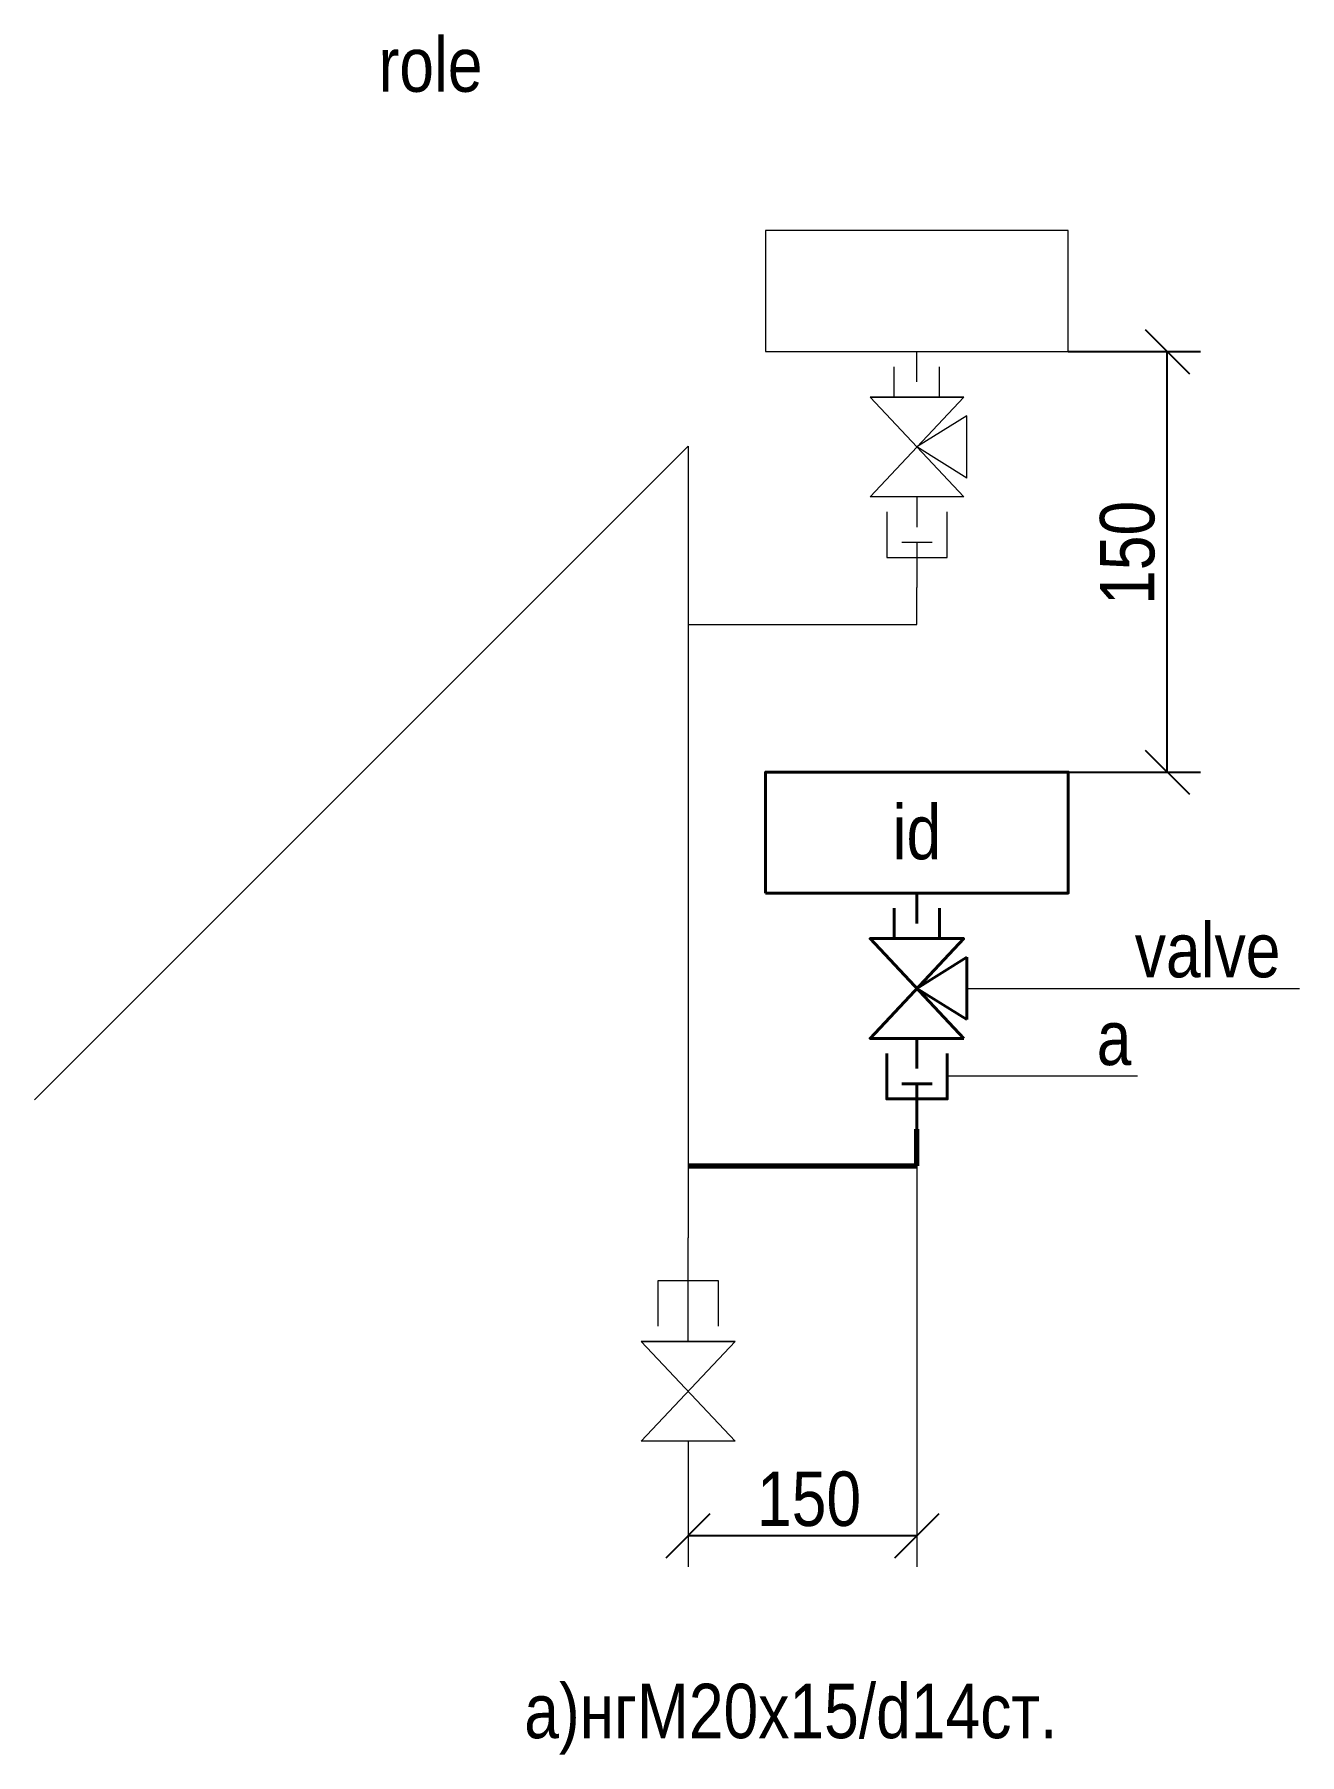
# Model space of a CAD drawing. Header units: feet. Extents: x -4308 to 69, y -12115 to -5.
# Drawn here: x 26.8 to 68.6, y -62.3 to -5.5 of the extents above; entities outside this region: 1.
import ezdxf

# ---------------------------------------------------------------- set-up
doc = ezdxf.new("R2010")
doc.units = ezdxf.units.FT
doc.header["$MEASUREMENT"] = 0
for name, color, linetype, lineweight in [('id_params_Ном._пера__1', 7, 'Continuous', 15), ('id_static_Ном._пера__1', 7, 'Continuous', 15), ('id_static_Ном._пера__21', 7, 'Continuous', 40), ('id_static_Ном._пера__41', 7, 'Continuous', 70)]:
    doc.layers.add(name, color=color, linetype=linetype, lineweight=lineweight)
doc.styles.add('СГЕНЕРИР_СТИЛЬ_1', font='ARIALN.TTF')

msp = doc.modelspace()

# ---------------------------------------------------------------- linework, layer by layer
for p, q in [((63.523, -15.224), (64.984, -16.684)), ((60.976, -15.954), (65.349, -15.954)), ((64.253, -29.854), (64.253, -15.954)), ((63.523, -29.124), (64.984, -30.584)), ((60.976, -29.854), (65.349, -29.854)), ((47.685, -55.824), (49.146, -54.363)), ((55.245, -55.824), (56.706, -54.363)), ((55.976, -55.094), (48.416, -55.094))]:
    msp.add_line(p, q)
at = {"layer": 'id_static_Ном._пера__1'}
for p, q in [((55.226, -17.454), (55.226, -16.454)), ((55.976, -16.954), (55.976, -15.954)), ((56.726, -17.454), (56.726, -16.454)), ((54.426, -17.454), (57.526, -17.454)), ((57.626, -18.073), (55.976, -19.104)), ((57.626, -20.135), (57.626, -18.073)), ((26.804, -40.691), (48.416, -19.079)), ((48.416, -19.079), (48.416, -45.248)), ((57.626, -20.135), (55.976, -19.104)), ((55.976, -20.754), (55.976, -21.754)), ((55.476, -22.254), (56.476, -22.254)), ((55.976, -22.254), (55.976, -23.754)), ((55.976, -24.97), (55.976, -23.754)), ((48.416, -24.97), (55.976, -24.97)), ((55.976, -42.869), (55.976, -56.12)), ((48.416, -46.25), (48.416, -45.248)), ((48.416, -48.671), (48.416, -46.25)), ((46.866, -48.671), (49.966, -48.671)), ((48.416, -51.971), (48.416, -56.12))]:
    msp.add_line(p, q, dxfattribs=at)
at = {"layer": 'id_static_Ном._пера__1', "color": 7, "linetype": 'Continuous', "lineweight": 15}
for p, q in [((54.426, -35.354), (57.526, -35.354)), ((57.626, -37.004), (68.626, -37.004)), ((63.268, -39.904), (56.976, -39.904))]:
    msp.add_line(p, q, dxfattribs=at)
at = {"layer": 'id_static_Ном._пера__1'}
for points in [[(50.976, -15.954), (60.976, -15.954), (60.976, -11.954), (50.976, -11.954)], [(57.526, -20.754), (54.426, -20.754), (57.526, -17.454), (54.426, -17.454)], [(49.966, -51.971), (46.866, -51.971), (49.966, -48.671), (46.866, -48.671)]]:
    msp.add_lwpolyline(points, close=True, dxfattribs=at)
for points in [[(54.976, -21.254), (54.976, -22.754), (56.976, -22.754), (56.976, -21.254)], [(49.416, -48.171), (49.416, -46.671), (47.416, -46.671), (47.416, -48.171)]]:
    msp.add_lwpolyline(points, dxfattribs=at)
at = {"layer": 'id_static_Ном._пера__21', "color": 7, "linetype": 'Continuous', "lineweight": 40}
for p, q in [((55.976, -34.854), (55.976, -33.854)), ((55.226, -35.354), (55.226, -34.354)), ((56.726, -35.354), (56.726, -34.354)), ((57.626, -35.972), (55.976, -37.004)), ((57.626, -38.035), (57.626, -35.972)), ((57.626, -38.035), (55.976, -37.004)), ((55.976, -38.654), (55.976, -39.654)), ((55.476, -40.154), (56.476, -40.154)), ((55.976, -40.154), (55.976, -41.654))]:
    msp.add_line(p, q, dxfattribs=at)
for points in [[(50.976, -33.854), (60.976, -33.854), (60.976, -29.854), (50.976, -29.854)], [(57.526, -38.654), (54.426, -38.654), (57.526, -35.354), (54.426, -35.354)]]:
    msp.add_lwpolyline(points, close=True, dxfattribs=at)
msp.add_lwpolyline([(54.976, -39.154), (54.976, -40.654), (56.976, -40.654), (56.976, -39.154)], dxfattribs=at)
at = {"layer": 'id_static_Ном._пера__41'}
for p, q in [((55.976, -42.869), (55.976, -41.654)), ((48.416, -42.869), (55.976, -42.869))]:
    msp.add_line(p, q, dxfattribs=at)

# ---------------------------------------------------------------- texts
at = {"layer": 'id_params_Ном._пера__1', "color": 7, "linetype": 'Continuous', "lineweight": 15, "insert": (39.898, -5.563), "char_height": 1.8, "width": 30, "attachment_point": 2, "style": 'СГЕНЕРИР_СТИЛЬ_1'}
msp.add_mtext('\\A1;role', dxfattribs=at)
at = {"layer": 'id_params_Ном._пера__1', "color": 7, "linetype": 'Continuous', "lineweight": 15, "insert": (62.026, -24.325), "char_height": 1.8, "attachment_point": 1, "rotation": 90, "style": 'СГЕНЕРИР_СТИЛЬ_1'}
msp.add_mtext('\\A1;150', dxfattribs=at)
at = {"layer": 'id_params_Ном._пера__1', "color": 7, "linetype": 'Continuous', "lineweight": 15, "char_height": 1.8, "style": 'СГЕНЕРИР_СТИЛЬ_1'}
for s, insert, attachment_point in [('\\A1;id', (55.976, -30.934), 2), ('\\A1;valve', (63.179, -34.835), 1), ('\\A1;150', (50.691, -52.972), 1)]:
    msp.add_mtext(s, dxfattribs=dict(at, insert=insert, attachment_point=attachment_point))
at = {"layer": 'id_static_Ном._пера__1', "color": 7, "linetype": 'Continuous', "lineweight": 15, "style": 'СГЕНЕРИР_СТИЛЬ_1'}
for s, insert, char_height, attachment_point in [('\\A1;a', (63.068, -37.737), 1.8, 3), ('\\A1;\\P', (-4307.922, -12115.413), 17.4953, 1)]:
    msp.add_mtext(s, dxfattribs=dict(at, insert=insert, char_height=char_height, attachment_point=attachment_point))
at = {"layer": 'id_static_Ном._пера__1', "color": 7, "linetype": 'Continuous', "lineweight": 15, "insert": (42.996, -59.988), "char_height": 1.8, "attachment_point": 1, "line_spacing_factor": 0.98287, "style": 'СГЕНЕРИР_СТИЛЬ_1'}
msp.add_mtext('\\A1;а)нгМ20х15/d14ст.', dxfattribs=at)

doc.saveas('drawing.dxf')
